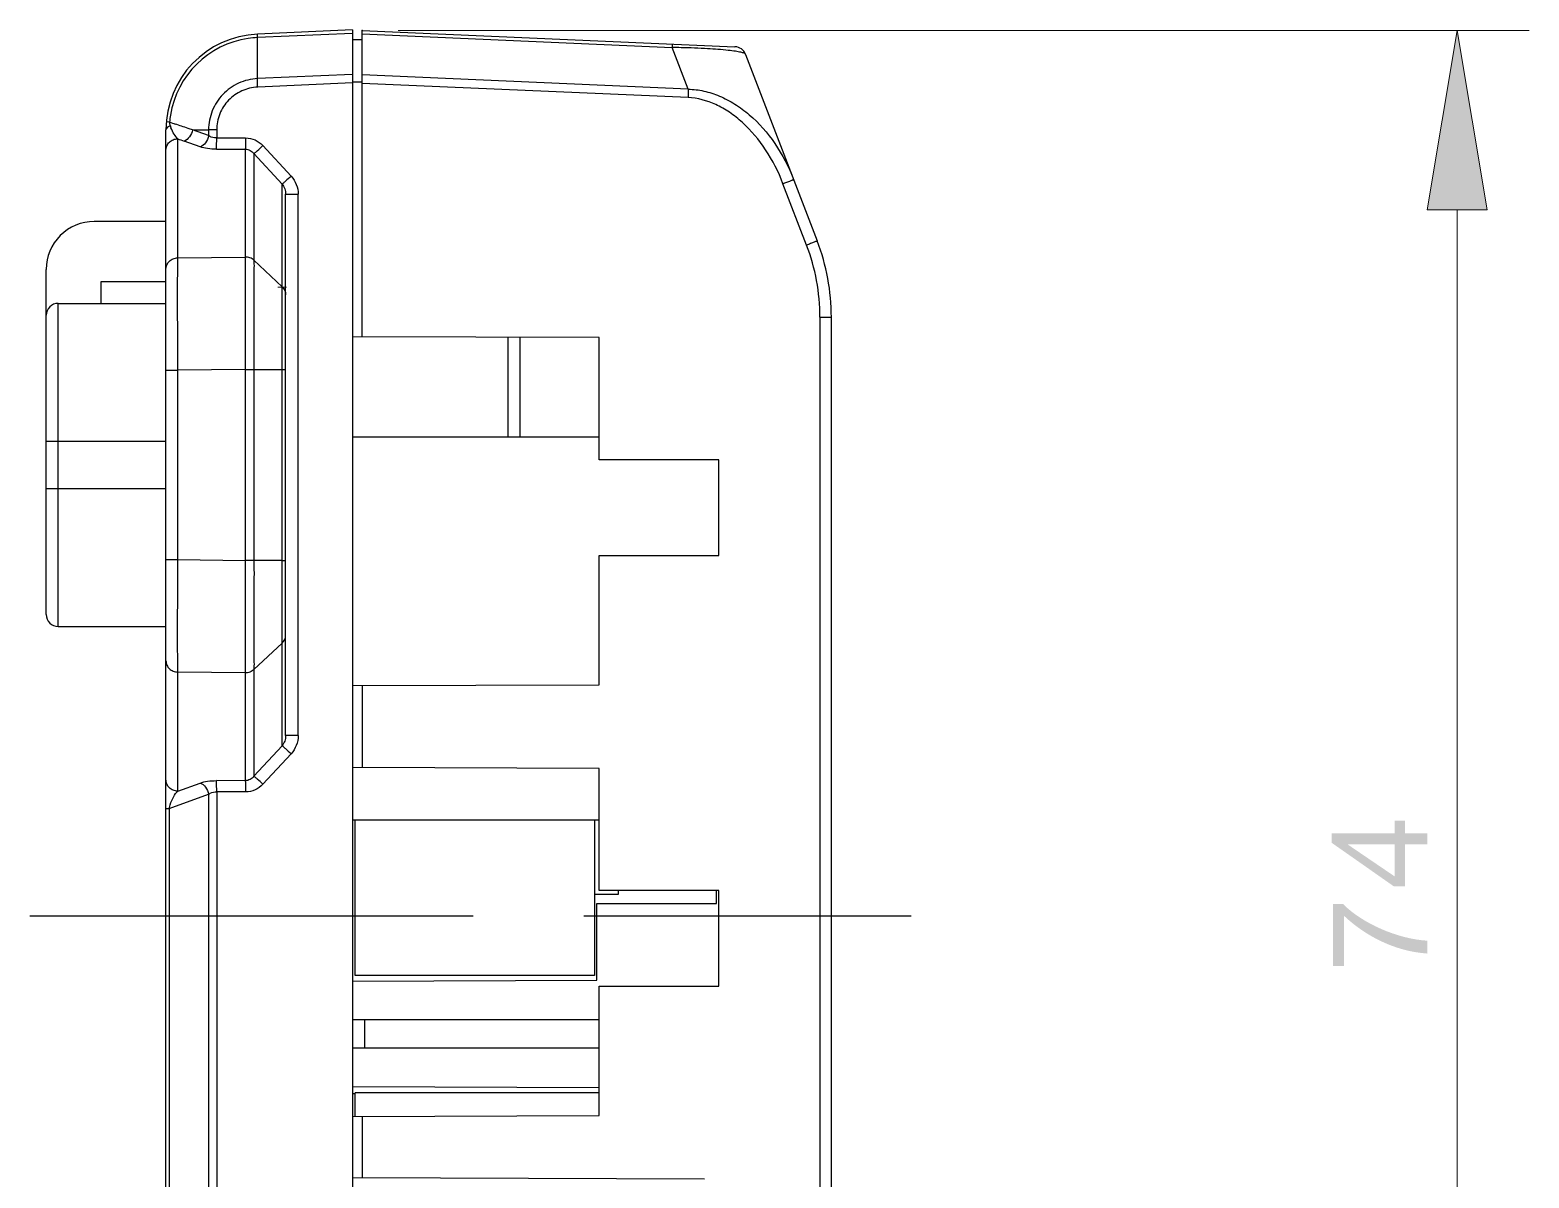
# Model space of a CAD drawing. Header units: millimetres. Extents: x 12 to 285, y 0 to 159.
# Drawn here: x 244.02 to 284.61, y 106.55 to 137.64 of the extents above; entities that cross this region are included whole.
import ezdxf

# ---------------------------------------------------------------- set-up
doc = ezdxf.new("R2010")
doc.units = ezdxf.units.MM
doc.linetypes.add('ACAD_ISO02W100', pattern=[15, 12, -3])

msp = doc.modelspace()

# ---------------------------------------------------------------- hatches: boundary and pattern name
h = msp.add_hatch(color=7)
edge = h.paths.add_edge_path(flags=0)
edge.add_spline(control_points=[(253.018784, 137.625013), (253.018784, 137.628611), (253.015891, 137.631504), (253.012293, 137.631504), (253.008694, 137.631504), (253.005907, 137.628611), (253.005907, 137.625013), (253.005907, 137.621485), (253.008694, 137.618486), (253.012293, 137.618486), (253.015891, 137.618486), (253.018784, 137.621485), (253.018784, 137.625013), (253.018784, 137.625013), (253.018784, 137.625013), (253.018784, 137.625013)], knot_values=[0, 0, 0, 0, 1, 1, 1, 2, 2, 2, 3, 3, 3, 4, 4, 4, 5, 5, 5, 5], degree=3, periodic=1)
h = msp.add_hatch(color=7)
edge = h.paths.add_edge_path(flags=0)
edge.add_spline(control_points=[(283.474407, 132.763488), (283.474407, 132.763488), (282.664112, 137.625013), (282.664112, 137.625013), (282.664112, 137.625013), (283.474407, 132.763488), (283.474407, 132.763488)], knot_values=[0, 0, 0, 0, 1, 1, 1, 2, 2, 2, 2], degree=3, periodic=1)
edge = h.paths.add_edge_path(flags=0)
edge.add_spline(control_points=[(282.664112, 137.625013), (282.664112, 137.625013), (281.853887, 132.763488), (281.853887, 132.763488), (281.853887, 132.763488), (283.474407, 132.763488), (283.474407, 132.763488), (283.474407, 132.763488), (282.664112, 137.625013), (282.664112, 137.625013)], knot_values=[0, 0, 0, 0, 1, 1, 1, 2, 2, 2, 3, 3, 3, 3], degree=3, periodic=1)
h = msp.add_hatch(color=7)
h.dxf.hatch_style = 2
h.paths.add_polyline_path([(250.96821, 130.661109), (250.718197, 130.661109), (250.718197, 130.682099), (250.96821, 130.682099)])
h = msp.add_hatch(color=250)
edge = h.paths.add_edge_path(flags=0)
edge.add_spline(control_points=[(280.972189, 114.716188), (280.972189, 114.716188), (279.702683, 115.579612), (279.702683, 115.579612), (279.702683, 115.579612), (279.702683, 115.586914), (279.702683, 115.586914), (279.702683, 115.586914), (280.972189, 115.586914), (280.972189, 115.586914), (280.972189, 115.586914), (280.972189, 114.716188), (280.972189, 114.716188)], knot_values=[0, 0, 0, 0, 1, 1, 1, 2, 2, 2, 3, 3, 3, 4, 4, 4, 4], degree=3, periodic=1)
edge = h.paths.add_edge_path(flags=0)
edge.add_spline(control_points=[(279.259982, 115.879614), (279.259982, 115.879614), (279.259982, 115.6308), (279.259982, 115.6308), (279.259982, 115.6308), (280.946613, 114.4491), (280.946613, 114.4491), (280.946613, 114.4491), (281.246615, 114.4491), (281.246615, 114.4491), (281.246615, 114.4491), (281.246615, 115.586914), (281.246615, 115.586914), (281.246615, 115.586914), (281.853887, 115.586914), (281.853887, 115.586914), (281.853887, 115.586914), (281.853887, 115.879614), (281.853887, 115.879614), (281.853887, 115.879614), (281.246615, 115.879614), (281.246615, 115.879614), (281.246615, 115.879614), (281.246615, 116.230804), (281.246615, 116.230804), (281.246615, 116.230804), (280.972189, 116.230804), (280.972189, 116.230804), (280.972189, 116.230804), (280.972189, 115.879614), (280.972189, 115.879614), (280.972189, 115.879614), (279.259982, 115.879614), (279.259982, 115.879614)], knot_values=[0, 0, 0, 0, 1, 1, 1, 2, 2, 2, 3, 3, 3, 4, 4, 4, 5, 5, 5, 6, 6, 6, 7, 7, 7, 8, 8, 8, 9, 9, 9, 10, 10, 10, 11, 11, 11, 11], degree=3, periodic=1)
h = msp.add_hatch(color=250)
edge = h.paths.add_edge_path(flags=0)
edge.add_spline(control_points=[(279.303903, 113.971404), (279.303903, 113.971404), (279.303903, 112.292111), (279.303903, 112.292111), (279.303903, 112.292111), (279.596603, 112.292111), (279.596603, 112.292111), (279.596603, 112.292111), (279.596603, 113.653093), (279.596603, 113.653093), (280.170996, 113.108016), (280.975894, 112.687187), (281.853887, 112.628696), (281.853887, 112.628696), (281.853887, 112.976288), (281.853887, 112.976288), (281.045391, 113.023808), (280.086788, 113.448199), (279.570991, 113.971404), (279.570991, 113.971404), (279.303903, 113.971404), (279.303903, 113.971404)], knot_values=[0, 0, 0, 0, 1, 1, 1, 2, 2, 2, 3, 3, 3, 4, 4, 4, 5, 5, 5, 6, 6, 6, 7, 7, 7, 7], degree=3, periodic=1)

# ---------------------------------------------------------------- linework, layer by layer
at = {"color": 7, "lineweight": 25}
for points in [[(252.753107, 137.636408), (250.176806, 137.523801)], [(252.753107, 137.636408), (252.753107, 89.669813)], [(253.012293, 129.329408), (253.012293, 137.625013)], [(253.012293, 137.625013), (263.106394, 137.184288)], [(252.753107, 137.541299), (250.176806, 137.428798)], [(250.176912, 136.3185), (250.176806, 137.428798)], [(252.753107, 137.377116), (253.012293, 137.379409)], [(253.012293, 137.53001), (261.407416, 137.163403)], [(261.840909, 136.034197), (261.407416, 137.163403)], [(263.39479, 136.976713), (265.333797, 131.925394)], [(252.753107, 136.431001), (250.176912, 136.3185)], [(261.840909, 136.034197), (253.012293, 136.419712)], [(252.753107, 136.202189), (250.181886, 136.090006)], [(252.753107, 136.229001), (253.012293, 136.229883)], [(261.834983, 135.805703), (253.012293, 136.190901)], [(247.697096, 92.372584), (247.697096, 134.933495)], [(247.795909, 135.140787), (247.705986, 135.148583)], [(248.851808, 134.775697), (248.41581, 134.933495)], [(248.41581, 134.933495), (248.851808, 134.933495)], [(249.071589, 134.933989), (248.851808, 134.933495)], [(248.851808, 134.933495), (248.851808, 134.775697)], [(249.071589, 134.933989), (249.071589, 134.711598)], [(248.015513, 131.466783), (248.015513, 134.690995)], [(248.623596, 134.471285), (248.187492, 134.628695)], [(249.063087, 134.407115), (249.844913, 134.409091)], [(249.071589, 134.711598), (249.853415, 134.713608)], [(249.844913, 134.409091), (249.844913, 131.489184)], [(250.322997, 134.504305), (251.086514, 133.679687)], [(250.079792, 134.288899), (250.079792, 131.399508)], [(250.079792, 134.288899), (250.843203, 133.464387)], [(250.843203, 130.682099), (250.843203, 133.464387)], [(250.938101, 118.528587), (250.938101, 133.189009)], [(250.938101, 133.189009), (251.276309, 133.189009)], [(251.276309, 118.528587), (251.276309, 133.189009)], [(265.045402, 131.809189), (264.406415, 133.473983)], [(247.697096, 132.450786), (245.752514, 132.450786)], [(244.456091, 121.807586), (244.456091, 131.154398)], [(248.015513, 131.466783), (249.844913, 131.489184)], [(250.079792, 131.399508), (250.843203, 130.682099)], [(245.947001, 130.234107), (245.947001, 130.830301)], [(245.947001, 130.830301), (247.697096, 130.830301)], [(250.842815, 130.173711), (250.843203, 130.661109)], [(244.780188, 121.483383), (244.780188, 130.234107)], [(244.780188, 130.234107), (247.697096, 130.234107)], [(250.843097, 128.735683), (250.842815, 130.173711)], [(265.406999, 129.85801), (265.406999, 97.44821)], [(265.406999, 129.85801), (265.716985, 129.85801)], [(265.716985, 97.44821), (265.716985, 129.85801)], [(259.429497, 129.307007), (252.753107, 129.33029)], [(256.966297, 126.617006), (256.966297, 129.315614)], [(257.287607, 126.617006), (257.287607, 129.314486)], [(259.429497, 126.001197), (259.429497, 129.307007)], [(250.843203, 128.534212), (250.843097, 128.735683)], [(247.697096, 128.421817), (248.015513, 128.421817)], [(249.844913, 128.444183), (248.015513, 128.421817)], [(248.015513, 123.295814), (248.015513, 128.421817)], [(249.844913, 128.444183), (249.844913, 123.273413)], [(250.079792, 128.445806), (250.079792, 123.271684)], [(250.079792, 128.445806), (250.843203, 128.445806)], [(250.843203, 128.445806), (250.843203, 128.534212)], [(250.843203, 123.271684), (250.843203, 128.445806)], [(244.456091, 126.507009), (247.697096, 126.507009)], [(252.753107, 126.617006), (259.429497, 126.617006)], [(262.670502, 126.001197), (259.429497, 126.001197)], [(262.670502, 123.408386), (262.670502, 126.001197)], [(247.697096, 125.210586), (244.456091, 125.210586)], [(259.429497, 119.908195), (259.429497, 123.408386)], [(259.429497, 123.408386), (262.670502, 123.408386)], [(247.697096, 123.295814), (248.015513, 123.295814)], [(248.015513, 123.295814), (249.844913, 123.273413)], [(250.843203, 123.271684), (250.079792, 123.271684)], [(250.843097, 123.007913), (250.843203, 123.271684)], [(244.780188, 121.483383), (247.697096, 121.483383)], [(250.843203, 118.253209), (250.842815, 121.4976)], [(250.843203, 121.035497), (250.079792, 120.318088)], [(248.015513, 117.026883), (248.015513, 120.250813)], [(249.844913, 120.228412), (248.015513, 120.250813)], [(249.844913, 120.228412), (249.844913, 117.308505)], [(250.079792, 120.318088), (250.079792, 117.428697)], [(252.753107, 119.884806), (259.429497, 119.908195)], [(253.012293, 119.885794), (253.012293, 117.661883)], [(250.843203, 118.253209), (250.079792, 117.428697)], [(251.276309, 118.528587), (250.938101, 118.528587)], [(251.086514, 118.037909), (250.322997, 117.213291)], [(259.429497, 117.639517), (252.753107, 117.6628)], [(259.429497, 114.333707), (259.429497, 117.639517)], [(247.787301, 116.557688), (248.851808, 116.941793)], [(248.015513, 117.026883), (248.623596, 117.246311)], [(248.851808, 116.941793), (248.851808, 92.372584)], [(249.844913, 117.308505), (249.063087, 117.310516)], [(249.071589, 117.005998), (249.071589, 92.372091)], [(249.853415, 117.003917), (249.071589, 117.005998)], [(247.697096, 116.557688), (247.787301, 116.557688)], [(247.787301, 116.557688), (247.787301, 92.372584)], [(252.753107, 116.245903), (259.429497, 116.245903)], [(252.817912, 112.032608), (252.817912, 116.245903)], [(259.299886, 116.245903), (259.299886, 112.032608)], [(259.299886, 114.236516), (259.948116, 114.236516)], [(262.670502, 114.333707), (259.429497, 114.333707)], [(259.948116, 114.236516), (259.948116, 114.333707)], [(262.605696, 113.980611), (262.605696, 114.333707)], [(262.670502, 111.740896), (262.670502, 114.333707)], [(259.364692, 113.980611), (262.605696, 113.980611)], [(259.364692, 111.906384), (259.364692, 113.980611)], [(252.753107, 111.883312), (259.364692, 111.906384)], [(259.299886, 112.032608), (252.817912, 112.032608)], [(259.429497, 111.740896), (262.670502, 111.740896)], [(259.429497, 108.240599), (259.429497, 111.740896)], [(252.753107, 110.840395), (259.429497, 110.840395)], [(253.077204, 110.840395), (253.077204, 110.062591)], [(259.429497, 110.062591), (252.753107, 110.062591)], [(259.429497, 108.996391), (252.753107, 109.019709)], [(252.817912, 108.830409), (252.753107, 108.830409)], [(259.429497, 108.856408), (252.817912, 108.856408)], [(252.817912, 108.217598), (252.817912, 108.856408)], [(252.753107, 108.217316), (259.429497, 108.240599)], [(253.012293, 108.218198), (253.012293, 106.552205)], [(262.281599, 106.519785), (252.753107, 106.553087)]]:
    msp.add_lwpolyline(points, dxfattribs=at)
at = {"color": 7, "lineweight": 15}
for points in [[(253.984584, 137.625013), (284.608693, 137.625013)], [(282.664112, 132.763488), (282.664112, 94.542591)]]:
    msp.add_lwpolyline(points, dxfattribs=at)
at = {"color": 7, "linetype": 'ACAD_ISO02W100', "lineweight": 25}
msp.add_lwpolyline([(244.015189, 113.653093), (267.876514, 113.653093)], dxfattribs=at)
at = {"color": 7, "lineweight": 5}
msp.add_open_spline([(253.018784, 137.625013), (253.018784, 137.628611), (253.015891, 137.631504), (253.012293, 137.631504), (253.008694, 137.631504), (253.005907, 137.628611), (253.005907, 137.625013), (253.005907, 137.621485), (253.008694, 137.618486), (253.012293, 137.618486), (253.015891, 137.618486), (253.018784, 137.621485), (253.018784, 137.625013), (253.018784, 137.625013), (253.018784, 137.625013), (253.018784, 137.625013)], degree=3, knots=[0, 0, 0, 0, 1, 1, 1, 2, 2, 2, 3, 3, 3, 4, 4, 4, 5, 5, 5, 5], dxfattribs=at)
at = {"color": 7, "lineweight": 15}
for points, knots in [([(282.664112, 137.625013), (282.664112, 137.625013), (281.853887, 132.763488), (281.853887, 132.763488), (281.853887, 132.763488), (283.474407, 132.763488), (283.474407, 132.763488), (283.474407, 132.763488), (282.664112, 137.625013), (282.664112, 137.625013)], [0, 0, 0, 0, 1, 1, 1, 2, 2, 2, 3, 3, 3, 3]), ([(283.474407, 132.763488), (283.474407, 132.763488), (282.664112, 137.625013), (282.664112, 137.625013), (282.664112, 137.625013), (283.474407, 132.763488), (283.474407, 132.763488)], [0, 0, 0, 0, 1, 1, 1, 2, 2, 2, 2])]:
    msp.add_open_spline(points, degree=3, knots=knots, dxfattribs=at)
at = {"color": 7, "lineweight": 25}
for points in [[(250.176806, 137.523801), (248.790107, 137.463299), (247.697096, 136.321499), (247.697096, 134.933495)], [(249.926016, 137.405303), (248.846093, 137.248493), (247.993006, 136.408811), (247.819298, 135.331604)], [(250.176806, 137.428798), (250.092916, 137.425199), (250.009201, 137.417297), (249.926016, 137.405303)], [(261.651009, 137.157512), (261.5698, 137.159911), (261.48859, 137.161816), (261.407416, 137.163509)], [(263.39479, 136.976713), (263.348611, 137.097116), (263.235299, 137.178714), (263.106394, 137.184288)], [(247.819298, 135.331604), (247.808997, 135.268316), (247.801201, 135.20471), (247.795909, 135.140787)], [(247.795909, 135.140787), (247.846286, 135.123395), (247.896697, 135.106109), (247.947215, 135.088893)], [(247.816017, 135.037917), (247.821485, 135.021583), (247.827306, 135.005497), (247.833515, 134.989516)], [(248.015513, 134.690995), (248.072804, 134.670111), (248.130201, 134.649297), (248.187492, 134.628695)], [(265.407211, 129.85801), (265.406893, 130.525113), (265.284303, 131.186395), (265.045507, 131.809295)], [(265.716985, 129.85801), (265.716985, 130.564801), (265.587092, 131.265488), (265.333797, 131.925394)], [(249.844913, 128.444183), (249.923194, 128.444606), (250.001511, 128.4451), (250.079792, 128.445806)], [(250.079792, 123.271684), (250.001511, 123.272496), (249.923194, 123.273096), (249.844913, 123.273413)]]:
    msp.add_open_spline(points, degree=3, dxfattribs=at)
for points, knots in [([(250.175289, 137.428798), (250.175783, 137.442203), (250.176312, 137.455715), (250.176594, 137.469085), (250.1767, 137.474588), (250.1767, 137.480092), (250.1767, 137.485489), (250.1767, 137.490111), (250.176594, 137.494697), (250.176489, 137.499106), (250.176383, 137.502705), (250.176383, 137.506091), (250.176312, 137.509796), (250.176206, 137.512583), (250.175995, 137.515299), (250.176206, 137.517592), (250.176383, 137.519003), (250.176594, 137.520203), (250.176383, 137.522284), (250.176383, 137.522989), (250.176206, 137.523801), (250.176806, 137.523801)], [0, 0, 0, 0, 1, 1, 1, 2, 2, 2, 3, 3, 3, 4, 4, 4, 5, 5, 5, 6, 6, 6, 7, 7, 7, 7]), ([(261.401595, 137.258688), (261.402195, 137.258688), (261.402513, 137.257912), (261.402901, 137.257207), (261.4035, 137.255408), (261.403782, 137.253996), (261.403994, 137.252515), (261.404417, 137.25001), (261.4047, 137.247399), (261.405017, 137.244683), (261.405405, 137.241014), (261.405687, 137.237486), (261.405793, 137.233782), (261.406499, 137.223799), (261.406816, 137.213603), (261.406993, 137.203514), (261.40731, 137.190108), (261.407416, 137.176809), (261.407416, 137.163403)], [0, 0, 0, 0, 1, 1, 1, 2, 2, 2, 3, 3, 3, 4, 4, 4, 5, 5, 5, 6, 6, 6, 6]), ([(262.925489, 137.083499), (262.739505, 137.103607), (262.552815, 137.116907), (262.36609, 137.127596), (262.127894, 137.141284), (261.889487, 137.150809), (261.651009, 137.157512)], [0, 0, 0, 0, 1, 1, 1, 2, 2, 2, 2]), ([(263.39479, 136.976784), (263.392497, 136.982604), (263.387593, 136.987085), (263.382407, 136.991001), (263.374187, 136.996998), (263.365403, 137.001196), (263.356407, 137.005112), (263.326986, 137.017494), (263.295483, 137.025608), (263.264086, 137.032593), (263.216002, 137.043282), (263.167812, 137.051714), (263.119411, 137.059016), (263.0551, 137.068612), (262.990295, 137.076514), (262.925489, 137.083499)], [0, 0, 0, 0, 1, 1, 1, 2, 2, 2, 3, 3, 3, 4, 4, 4, 5, 5, 5, 5]), ([(250.176912, 136.3185), (250.001793, 136.311304), (249.826709, 136.268512), (249.665702, 136.195416), (249.504906, 136.122285), (249.358291, 136.019098), (249.236689, 135.892098), (249.115016, 135.764886), (249.018284, 135.613897), (248.952385, 135.449997), (248.886416, 135.285884), (248.851314, 135.108896), (248.851808, 134.933495)], [0, 0, 0, 0, 1, 1, 1, 2, 2, 2, 3, 3, 3, 4, 4, 4, 4]), ([(250.181886, 136.090006), (250.035413, 136.084609), (249.888798, 136.048908), (249.754108, 135.988089), (249.619417, 135.927411), (249.496404, 135.841404), (249.394486, 135.735394), (249.292498, 135.629314), (249.211606, 135.502984), (249.156185, 135.365894), (249.100799, 135.228699), (249.071095, 135.080709), (249.071589, 134.933989)], [0, 0, 0, 0, 1, 1, 1, 2, 2, 2, 3, 3, 3, 4, 4, 4, 4]), ([(250.181886, 136.090006), (250.18111, 136.110996), (250.180404, 136.131987), (250.179805, 136.153012), (250.178217, 136.208116), (250.176982, 136.263396), (250.1773, 136.3185)], [0, 0, 0, 0, 1, 1, 1, 2, 2, 2, 2]), ([(261.840909, 136.034197), (261.840909, 136.01811), (261.840698, 136.001882), (261.840486, 135.98569), (261.839604, 135.925682), (261.837699, 135.86571), (261.834983, 135.805703)], [0, 0, 0, 0, 1, 1, 1, 2, 2, 2, 2]), ([(261.840909, 136.034197), (261.982409, 136.031304), (262.124014, 136.013489), (262.262585, 135.982903), (262.407294, 135.951012), (262.548793, 135.905186), (262.685389, 135.847895), (262.829005, 135.787605), (262.967188, 135.714686), (263.098986, 135.631995), (263.237486, 135.545106), (263.369002, 135.447316), (263.493285, 135.340988), (263.757304, 135.114999), (263.988515, 134.850416), (264.185612, 134.563113), (264.393504, 134.260113), (264.563613, 133.931888), (264.694705, 133.590117)], [0, 0, 0, 0, 1, 1, 1, 2, 2, 2, 3, 3, 3, 4, 4, 4, 5, 5, 5, 6, 6, 6, 6]), ([(264.406415, 133.473983), (264.283296, 133.794411), (264.126416, 134.103091), (263.935986, 134.390111), (263.75681, 134.660092), (263.547895, 134.910988), (263.308183, 135.128087), (263.196705, 135.229087), (263.078489, 135.322785), (262.953888, 135.406817), (262.836589, 135.485909), (262.713717, 135.5565), (262.584283, 135.615802), (262.348909, 135.723788), (262.092405, 135.794484), (261.834983, 135.805703)], [0, 0, 0, 0, 1, 1, 1, 2, 2, 2, 3, 3, 3, 4, 4, 4, 5, 5, 5, 5]), ([(247.773684, 135.020596), (247.752799, 135.010294), (247.732303, 134.998088), (247.716816, 134.979885), (247.705704, 134.966691), (247.697096, 134.950287), (247.697096, 134.933495)], [0, 0, 0, 0, 1, 1, 1, 2, 2, 2, 2]), ([(247.816017, 135.037917), (247.812313, 135.036612), (247.808503, 135.035201), (247.804693, 135.033895), (247.794216, 135.029909), (247.783809, 135.025499), (247.773684, 135.020596)], [0, 0, 0, 0, 1, 1, 1, 2, 2, 2, 2]), ([(247.816017, 135.037917), (247.813407, 135.045502), (247.811114, 135.053192), (247.808891, 135.061094), (247.8018, 135.087094), (247.797002, 135.113905), (247.795909, 135.140787)], [0, 0, 0, 0, 1, 1, 1, 2, 2, 2, 2]), ([(248.015513, 134.690995), (247.980412, 134.728002), (247.949791, 134.769312), (247.922486, 134.812704), (247.887208, 134.868689), (247.857504, 134.927991), (247.833515, 134.989516)], [0, 0, 0, 0, 1, 1, 1, 2, 2, 2, 2]), ([(248.41581, 134.933495), (248.376405, 134.946089), (248.337211, 134.958895), (248.298017, 134.971806), (248.180895, 135.010189), (248.063914, 135.0491), (247.947215, 135.088893)], [0, 0, 0, 0, 1, 1, 1, 2, 2, 2, 2]), ([(248.41581, 134.933495), (248.403886, 134.864703), (248.376616, 134.797816), (248.333507, 134.740702), (248.295689, 134.690501), (248.245806, 134.647709), (248.187492, 134.628695)], [0, 0, 0, 0, 1, 1, 1, 2, 2, 2, 2]), ([(248.851808, 134.775697), (248.83999, 134.707011), (248.812614, 134.640195), (248.769505, 134.583116), (248.731687, 134.532986), (248.68191, 134.4903), (248.623596, 134.471285)], [0, 0, 0, 0, 1, 1, 1, 2, 2, 2, 2]), ([(249.071589, 134.711598), (249.050387, 134.711386), (249.029185, 134.712797), (249.008089, 134.715901), (248.952597, 134.723804), (248.897105, 134.743206), (248.851808, 134.775697)], [0, 0, 0, 0, 1, 1, 1, 2, 2, 2, 2]), ([(247.697096, 134.386407), (247.697096, 134.425706), (247.705492, 134.4655), (247.721191, 134.501801), (247.737312, 134.538701), (247.760984, 134.572109), (247.790017, 134.599908), (247.819792, 134.628307), (247.854999, 134.650814), (247.893311, 134.666301), (247.932116, 134.681999), (247.973991, 134.690184), (248.015513, 134.690995)], [0, 0, 0, 0, 1, 1, 1, 2, 2, 2, 3, 3, 3, 4, 4, 4, 4]), ([(249.063087, 134.407115), (248.982689, 134.406903), (248.902185, 134.411913), (248.822316, 134.42359), (248.754794, 134.433609), (248.687696, 134.448108), (248.623596, 134.471285)], [0, 0, 0, 0, 1, 1, 1, 2, 2, 2, 2]), ([(249.063087, 134.407115), (249.067708, 134.446414), (249.068696, 134.486102), (249.069613, 134.525684), (249.070883, 134.587702), (249.0718, 134.649614), (249.071589, 134.711598)], [0, 0, 0, 0, 1, 1, 1, 2, 2, 2, 2]), ([(249.853415, 134.713608), (249.853591, 134.651696), (249.852603, 134.589783), (249.851404, 134.5278), (249.850487, 134.488113), (249.849499, 134.448496), (249.844913, 134.409091)], [0, 0, 0, 0, 1, 1, 1, 2, 2, 2, 2]), ([(249.844913, 134.409091), (249.890315, 134.408703), (249.936106, 134.396214), (249.976605, 134.374695), (250.01661, 134.353493), (250.051394, 134.323507), (250.079792, 134.288899)], [0, 0, 0, 0, 1, 1, 1, 2, 2, 2, 2]), ([(249.853415, 134.713608), (249.940904, 134.713996), (250.029486, 134.694594), (250.110096, 134.658293), (250.190706, 134.621886), (250.263484, 134.568617), (250.322997, 134.504305)], [0, 0, 0, 0, 1, 1, 1, 2, 2, 2, 2]), ([(250.079792, 134.288899), (250.091716, 134.297613), (250.102899, 134.307103), (250.114117, 134.316698), (250.133097, 134.332996), (250.152006, 134.349401), (250.170703, 134.365911), (250.222209, 134.411207), (250.272691, 134.457598), (250.322997, 134.504305)], [0, 0, 0, 0, 1, 1, 1, 2, 2, 2, 3, 3, 3, 3]), ([(251.086514, 133.679687), (251.036208, 133.633015), (250.985584, 133.586695), (250.934185, 133.541293), (250.915417, 133.524783), (250.896614, 133.508414), (250.877493, 133.492115), (250.866416, 133.48259), (250.855092, 133.473101), (250.843203, 133.464387)], [0, 0, 0, 0, 1, 1, 1, 2, 2, 2, 3, 3, 3, 3]), ([(251.086514, 133.679687), (251.147086, 133.614212), (251.195311, 133.536283), (251.227484, 133.452287), (251.259904, 133.36829), (251.276309, 133.278191), (251.276309, 133.189009)], [0, 0, 0, 0, 1, 1, 1, 2, 2, 2, 2]), ([(264.406415, 133.473983), (264.424195, 133.480897), (264.442116, 133.487811), (264.460002, 133.494691), (264.477994, 133.501711), (264.496091, 133.508802), (264.514083, 133.515787), (264.531404, 133.522595), (264.548585, 133.529404), (264.5658, 133.536213), (264.581111, 133.54221), (264.596386, 133.548383), (264.611697, 133.554486), (264.624114, 133.559496), (264.636391, 133.564505), (264.648703, 133.569585), (264.653607, 133.571596), (264.658404, 133.573607), (264.663414, 133.575688), (264.667294, 133.577311), (264.671316, 133.579004), (264.675197, 133.580698), (264.678089, 133.582003), (264.681017, 133.583308), (264.684087, 133.584614), (264.686203, 133.585496), (264.688391, 133.586413), (264.690296, 133.587506), (264.691213, 133.588), (264.692095, 133.5886), (264.693788, 133.589306), (264.694317, 133.589517), (264.694917, 133.589694), (264.694705, 133.590117)], [0, 0, 0, 0, 1, 1, 1, 2, 2, 2, 3, 3, 3, 4, 4, 4, 5, 5, 5, 6, 6, 6, 7, 7, 7, 8, 8, 8, 9, 9, 9, 10, 10, 10, 11, 11, 11, 11]), ([(250.843203, 133.464387), (250.874389, 133.426287), (250.898307, 133.381696), (250.914288, 133.334706), (250.930093, 133.287716), (250.938101, 133.238186), (250.938101, 133.189009)], [0, 0, 0, 0, 1, 1, 1, 2, 2, 2, 2]), ([(245.752514, 132.450786), (245.408697, 132.450786), (245.078885, 132.31419), (244.835786, 132.071091), (244.592687, 131.827886), (244.456091, 131.498215), (244.456091, 131.154398)], [0, 0, 0, 0, 1, 1, 1, 2, 2, 2, 2]), ([(265.333797, 131.925394), (265.334009, 131.925006), (265.333304, 131.924688), (265.33281, 131.924512), (265.331187, 131.923806), (265.330305, 131.923207), (265.329317, 131.922607), (265.327483, 131.92169), (265.325296, 131.920808), (265.323214, 131.919785), (265.32011, 131.918515), (265.317111, 131.917209), (265.314183, 131.915904), (265.310302, 131.914211), (265.306387, 131.912482), (265.3024, 131.910789), (265.297497, 131.908813), (265.292593, 131.906803), (265.287795, 131.904792), (265.275483, 131.899712), (265.263101, 131.894702), (265.250789, 131.889693), (265.235514, 131.88359), (265.220203, 131.877487), (265.204892, 131.871384), (265.187606, 131.86461), (265.170391, 131.857802), (265.153105, 131.850993), (265.135113, 131.844008), (265.117016, 131.836988), (265.098989, 131.830003), (265.081103, 131.822983), (265.063217, 131.816103), (265.045402, 131.809189)], [0, 0, 0, 0, 1, 1, 1, 2, 2, 2, 3, 3, 3, 4, 4, 4, 5, 5, 5, 6, 6, 6, 7, 7, 7, 8, 8, 8, 9, 9, 9, 10, 10, 10, 11, 11, 11, 11]), ([(247.697096, 131.162406), (247.697096, 131.2016), (247.705598, 131.241217), (247.721296, 131.277482), (247.737312, 131.314489), (247.760984, 131.348108), (247.790017, 131.375801), (247.819792, 131.404306), (247.855211, 131.426707), (247.893417, 131.442088), (247.932187, 131.457787), (247.973991, 131.466183), (248.015513, 131.466783)], [0, 0, 0, 0, 1, 1, 1, 2, 2, 2, 3, 3, 3, 4, 4, 4, 4]), ([(248.015513, 128.421817), (248.014807, 129.041506), (248.01449, 129.66109), (248.014314, 130.280814), (248.014208, 130.676208), (248.014208, 131.071495), (248.015513, 131.466783)], [0, 0, 0, 0, 1, 1, 1, 2, 2, 2, 2]), ([(249.844913, 131.489184), (249.846712, 131.42131), (249.846606, 131.353294), (249.846183, 131.285314), (249.845512, 131.195214), (249.844313, 131.105115), (249.843184, 131.015086), (249.840503, 130.777702), (249.838492, 130.540283), (249.838386, 130.302898), (249.838316, 130.008188), (249.840997, 129.713513), (249.843184, 129.418802), (249.845795, 129.093894), (249.847911, 128.768985), (249.844913, 128.444183)], [0, 0, 0, 0, 1, 1, 1, 2, 2, 2, 3, 3, 3, 4, 4, 4, 5, 5, 5, 5]), ([(250.079792, 131.399296), (250.048995, 131.428506), (250.011988, 131.451508), (249.971983, 131.466783), (249.931484, 131.482411), (249.887916, 131.489784), (249.844913, 131.489184)], [0, 0, 0, 0, 1, 1, 1, 2, 2, 2, 2]), ([(250.079792, 131.399508), (250.081803, 131.333609), (250.081803, 131.267499), (250.081486, 131.201494), (250.080886, 131.114217), (250.079792, 131.026798), (250.078699, 130.939486), (250.076017, 130.709298), (250.074112, 130.479005), (250.073901, 130.248782), (250.073795, 129.962891), (250.076511, 129.677106), (250.078699, 129.391215), (250.081203, 129.076114), (250.083108, 128.760907), (250.079686, 128.445806)], [0, 0, 0, 0, 1, 1, 1, 2, 2, 2, 3, 3, 3, 4, 4, 4, 5, 5, 5, 5]), ([(250.843203, 130.681888), (250.87259, 130.654089), (250.897002, 130.620293), (250.913406, 130.582898), (250.929599, 130.546103), (250.938101, 130.505887), (250.938101, 130.466199)], [0, 0, 0, 0, 1, 1, 1, 2, 2, 2, 2]), ([(244.780188, 130.234107), (244.694287, 130.234107), (244.611807, 130.199993), (244.550988, 130.139209), (244.490205, 130.078391), (244.456091, 129.996017), (244.456091, 129.91001)], [0, 0, 0, 0, 1, 1, 1, 2, 2, 2, 2]), ([(250.843203, 128.445806), (250.856609, 128.445911), (250.870085, 128.446017), (250.883491, 128.446088), (250.888888, 128.446194), (250.894391, 128.446194), (250.899789, 128.446194), (250.904304, 128.446299), (250.908891, 128.446405), (250.913406, 128.446405), (250.916899, 128.446617), (250.920391, 128.446688), (250.924095, 128.446688), (250.926812, 128.446688), (250.929599, 128.446617), (250.931786, 128.446899), (250.933303, 128.447111), (250.934396, 128.447499), (250.936513, 128.447111), (250.937289, 128.447111), (250.938101, 128.446899), (250.938101, 128.447393)], [0, 0, 0, 0, 1, 1, 1, 2, 2, 2, 3, 3, 3, 4, 4, 4, 5, 5, 5, 6, 6, 6, 7, 7, 7, 7]), ([(248.015513, 120.250813), (248.014208, 120.646383), (248.014208, 121.041917), (248.014314, 121.437487), (248.01449, 122.057), (248.014807, 122.676407), (248.015513, 123.295814)], [0, 0, 0, 0, 1, 1, 1, 2, 2, 2, 2]), ([(249.844913, 123.273413), (249.847911, 122.948716), (249.845795, 122.623914), (249.843184, 122.299217), (249.840997, 122.004507), (249.838316, 121.70969), (249.838386, 121.415015), (249.838492, 121.17749), (249.840503, 120.940106), (249.843184, 120.702686), (249.844313, 120.612587), (249.845512, 120.522487), (249.846183, 120.432388), (249.846606, 120.364408), (249.846712, 120.296392), (249.844913, 120.228412)], [0, 0, 0, 0, 1, 1, 1, 2, 2, 2, 3, 3, 3, 4, 4, 4, 5, 5, 5, 5]), ([(250.079792, 123.271684), (250.083108, 122.956795), (250.081203, 122.6418), (250.078699, 122.326804), (250.076511, 122.040913), (250.073795, 121.754987), (250.073901, 121.46899), (250.074112, 121.238803), (250.076017, 121.008615), (250.078699, 120.778286), (250.079792, 120.690903), (250.080886, 120.603591), (250.081415, 120.516208), (250.081803, 120.450097), (250.081803, 120.384093), (250.079686, 120.318088)], [0, 0, 0, 0, 1, 1, 1, 2, 2, 2, 3, 3, 3, 4, 4, 4, 5, 5, 5, 5]), ([(250.842815, 121.4976), (250.842709, 121.603786), (250.842604, 121.710008), (250.842604, 121.8163), (250.842604, 122.213386), (250.842992, 122.610614), (250.843097, 123.007913)], [0, 0, 0, 0, 1, 1, 1, 2, 2, 2, 2]), ([(250.843203, 123.271684), (250.856609, 123.271614), (250.870085, 123.271508), (250.883491, 123.271402), (250.888888, 123.271296), (250.894391, 123.271191), (250.899789, 123.271191), (250.904304, 123.271085), (250.908891, 123.271085), (250.913406, 123.271014), (250.916899, 123.270803), (250.920391, 123.270697), (250.924095, 123.270803), (250.926812, 123.270803), (250.929599, 123.270908), (250.931786, 123.270591), (250.933197, 123.270414), (250.934396, 123.269991), (250.936513, 123.270414), (250.937289, 123.270414), (250.938101, 123.270697), (250.938101, 123.270203)], [0, 0, 0, 0, 1, 1, 1, 2, 2, 2, 3, 3, 3, 4, 4, 4, 5, 5, 5, 6, 6, 6, 7, 7, 7, 7]), ([(244.456091, 121.807516), (244.456091, 121.721614), (244.490205, 121.639205), (244.550988, 121.578386), (244.611807, 121.517603), (244.694287, 121.483383), (244.780188, 121.483383)], [0, 0, 0, 0, 1, 1, 1, 2, 2, 2, 2]), ([(250.843203, 121.035708), (250.87259, 121.063296), (250.897002, 121.097092), (250.913406, 121.134416), (250.929599, 121.171316), (250.938101, 121.211498), (250.938101, 121.251397)], [0, 0, 0, 0, 1, 1, 1, 2, 2, 2, 2]), ([(247.697096, 120.55519), (247.697096, 120.515996), (247.705598, 120.476414), (247.721296, 120.440114), (247.737312, 120.403107), (247.760984, 120.369488), (247.790017, 120.341794), (247.819792, 120.31329), (247.855211, 120.290889), (247.893417, 120.275508), (247.932187, 120.259809), (247.973991, 120.251413), (248.015513, 120.250813)], [0, 0, 0, 0, 1, 1, 1, 2, 2, 2, 3, 3, 3, 4, 4, 4, 4]), ([(250.079792, 120.318299), (250.048889, 120.289301), (250.011882, 120.266194), (249.971983, 120.250884), (249.931484, 120.235291), (249.887916, 120.227812), (249.844913, 120.228412)], [0, 0, 0, 0, 1, 1, 1, 2, 2, 2, 2]), ([(250.938101, 118.528587), (250.938101, 118.47941), (250.930093, 118.429809), (250.914288, 118.382784), (250.898307, 118.3359), (250.874389, 118.291309), (250.843203, 118.253209)], [0, 0, 0, 0, 1, 1, 1, 2, 2, 2, 2]), ([(250.843203, 118.253209), (250.855092, 118.244495), (250.866416, 118.235006), (250.877493, 118.225516), (250.896614, 118.209182), (250.915417, 118.192813), (250.934185, 118.176303), (250.985584, 118.130901), (251.036208, 118.084511), (251.086514, 118.037909)], [0, 0, 0, 0, 1, 1, 1, 2, 2, 2, 3, 3, 3, 3]), ([(251.276309, 118.528587), (251.276309, 118.439405), (251.259904, 118.349306), (251.227484, 118.265309), (251.195311, 118.181313), (251.147086, 118.103314), (251.086514, 118.037909)], [0, 0, 0, 0, 1, 1, 1, 2, 2, 2, 2]), ([(248.015513, 117.026883), (247.973991, 117.027483), (247.932116, 117.035914), (247.893311, 117.051613), (247.854999, 117.066994), (247.819792, 117.089501), (247.790017, 117.117899), (247.760984, 117.145698), (247.737312, 117.179106), (247.721191, 117.216113), (247.705492, 117.252414), (247.697096, 117.292101), (247.697096, 117.331401)], [0, 0, 0, 0, 1, 1, 1, 2, 2, 2, 3, 3, 3, 4, 4, 4, 4]), ([(250.079792, 117.428697), (250.051394, 117.394089), (250.01661, 117.364103), (249.976605, 117.342901), (249.936106, 117.321417), (249.890315, 117.308893), (249.844913, 117.308505)], [0, 0, 0, 0, 1, 1, 1, 2, 2, 2, 2]), ([(250.322997, 117.213291), (250.272691, 117.259998), (250.222209, 117.306389), (250.170703, 117.351685), (250.152006, 117.368195), (250.133097, 117.384599), (250.114117, 117.400898), (250.102899, 117.410493), (250.091716, 117.419983), (250.079792, 117.428697)], [0, 0, 0, 0, 1, 1, 1, 2, 2, 2, 3, 3, 3, 3]), ([(247.810196, 116.657489), (247.833515, 116.736088), (247.867099, 116.8119), (247.909009, 116.882914), (247.939384, 116.93449), (247.974309, 116.983597), (248.015513, 117.026883)], [0, 0, 0, 0, 1, 1, 1, 2, 2, 2, 2]), ([(248.623596, 117.246311), (248.687696, 117.269382), (248.754794, 117.283987), (248.822316, 117.2939), (248.902114, 117.305613), (248.982689, 117.310693), (249.063087, 117.310516)], [0, 0, 0, 0, 1, 1, 1, 2, 2, 2, 2]), ([(248.623596, 117.246311), (248.68191, 117.227296), (248.731687, 117.18461), (248.769505, 117.134515), (248.812614, 117.077401), (248.83999, 117.010584), (248.851808, 116.941793)], [0, 0, 0, 0, 1, 1, 1, 2, 2, 2, 2]), ([(248.851808, 116.941793), (248.865813, 116.951812), (248.880595, 116.960596), (248.896117, 116.968216), (248.949986, 116.994498), (249.011687, 117.006316), (249.071589, 117.005998)], [0, 0, 0, 0, 1, 1, 1, 2, 2, 2, 2]), ([(249.071589, 117.005998), (249.0718, 117.068017), (249.070883, 117.129894), (249.069613, 117.191806), (249.068696, 117.231494), (249.067708, 117.271217), (249.063087, 117.310516)], [0, 0, 0, 0, 1, 1, 1, 2, 2, 2, 2]), ([(249.844913, 117.308505), (249.849499, 117.2691), (249.850487, 117.229413), (249.851404, 117.189796), (249.852603, 117.127813), (249.853591, 117.0659), (249.853415, 117.003917)], [0, 0, 0, 0, 1, 1, 1, 2, 2, 2, 2]), ([(250.322997, 117.213291), (250.263484, 117.149014), (250.190811, 117.095604), (250.110096, 117.059197), (250.029486, 117.022896), (249.940904, 117.003705), (249.853415, 117.003917)], [0, 0, 0, 0, 1, 1, 1, 2, 2, 2, 2]), ([(247.787301, 116.557688), (247.788712, 116.566508), (247.790194, 116.575292), (247.791887, 116.584111), (247.796791, 116.608806), (247.803, 116.633289), (247.810196, 116.657489)], [0, 0, 0, 0, 1, 1, 1, 2, 2, 2, 2])]:
    msp.add_open_spline(points, degree=3, knots=knots, dxfattribs=at)

doc.saveas('drawing.dxf')
